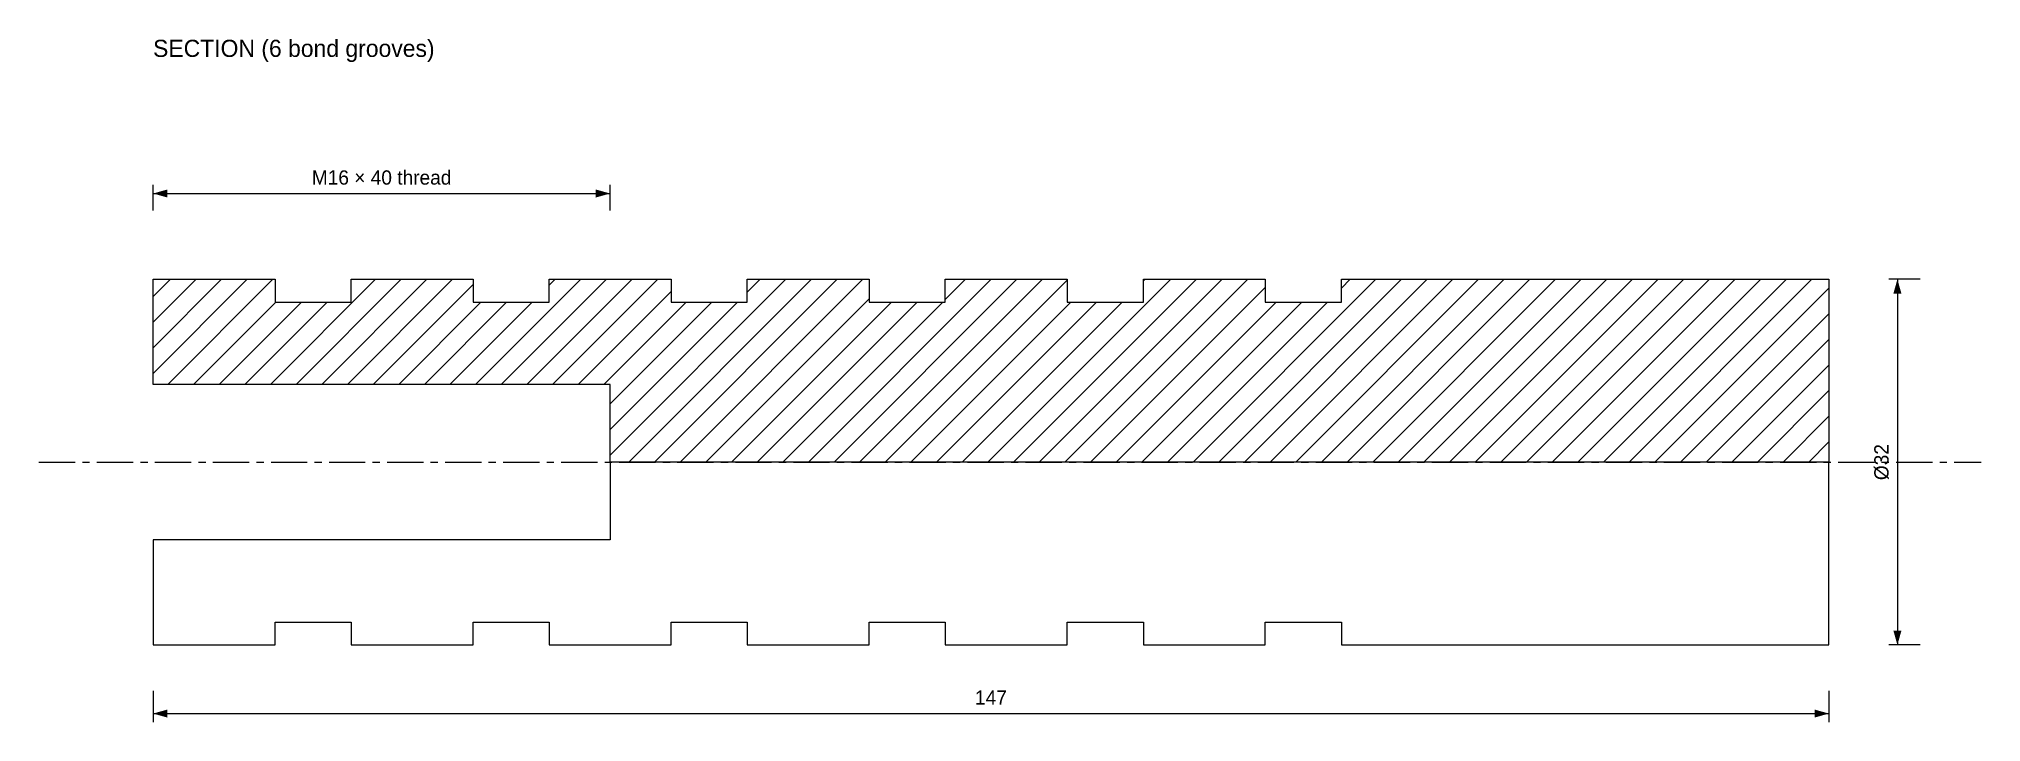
# Model space of a CAD drawing. Header units: millimetres. Extents: x 0 to 170, y -23 to 37.
import ezdxf
from ezdxf.enums import TextEntityAlignment as Align

# ---------------------------------------------------------------- set-up
doc = ezdxf.new("R2010")
doc.units = ezdxf.units.MM
doc.linetypes.add('CENTER', pattern=[5.08, 3.175, -0.635, 0.635, -0.635])
for name, color, linetype in [('CENTER', 1, 'CENTER'), ('DIM', 3, 'Continuous'), ('HATCH', 9, 'Continuous'), ('OUTLINE', 7, 'Continuous'), ('TEXT', 3, 'Continuous')]:
    doc.layers.add(name, color=color, linetype=linetype)

msp = doc.modelspace()

# ---------------------------------------------------------------- hatches: boundary and pattern name
at = {"layer": 'DIM'}
for points in [[(10, 23.5), (11.25, 23.15), (11.25, 23.85)], [(50, 23.5), (48.75, 23.85), (48.75, 23.15)], [(162.67, 16), (162.32, 14.75), (163.02, 14.75)], [(162.67, -16), (163.02, -14.75), (162.32, -14.75)], [(10, -22), (11.25, -22.35), (11.25, -21.65)], [(156.67, -22), (155.42, -21.65), (155.42, -22.35)]]:
    msp.add_hatch(color=7, dxfattribs=at).paths.add_polyline_path(points)
at = {"layer": 'HATCH'}
h = msp.add_hatch(dxfattribs=at)
h.set_pattern_fill('ANSI31', scale=0.5)
h.paths.add_polyline_path([(10, 6.8), (10, 16), (20.67, 16), (20.67, 14), (27.33, 14), (27.33, 16), (38, 16), (38, 14), (44.67, 14), (44.67, 16), (55.33, 16), (55.33, 14), (62, 14), (62, 16), (72.67, 16), (72.67, 14), (79.33, 14), (79.33, 16), (90, 16), (90, 14), (96.67, 14), (96.67, 16), (107.33, 16), (107.33, 14), (114, 14), (114, 16), (156.67, 16), (156.67, 0), (50, 0), (50, 6.8)])

# ---------------------------------------------------------------- linework, layer by layer
at = {"layer": 'CENTER'}
msp.add_line((0, 0), (170, 0), dxfattribs=at)
at = {"layer": 'DIM'}
for p, q in [((10, 22), (10, 24.25)), ((50, 22), (50, 24.25)), ((10, 23.5), (50, 23.5)), ((164.67, 16), (161.92, 16)), ((162.67, 16), (162.67, -16)), ((164.67, -16), (161.92, -16)), ((10, -20), (10, -22.75)), ((156.67, -20), (156.67, -22.75)), ((10, -22), (156.67, -22))]:
    msp.add_line(p, q, dxfattribs=at)
at = {"layer": 'OUTLINE'}
for points in [[(10, 6.8), (10, 16), (20.67, 16), (20.67, 14), (27.33, 14), (27.33, 16), (38, 16), (38, 14), (44.67, 14), (44.67, 16), (55.33, 16), (55.33, 14), (62, 14), (62, 16), (72.67, 16), (72.67, 14), (79.33, 14), (79.33, 16), (90, 16), (90, 14), (96.67, 14), (96.67, 16), (107.33, 16), (107.33, 14), (114, 14), (114, 16), (156.67, 16), (156.67, 0), (50, 0), (50, 6.8)], [(10, -6.8), (10, -16), (20.67, -16), (20.67, -14), (27.33, -14), (27.33, -16), (38, -16), (38, -14), (44.67, -14), (44.67, -16), (55.33, -16), (55.33, -14), (62, -14), (62, -16), (72.67, -16), (72.67, -14), (79.33, -14), (79.33, -16), (90, -16), (90, -14), (96.67, -14), (96.67, -16), (107.33, -16), (107.33, -14), (114, -14), (114, -16), (156.67, -16), (156.67, 0), (50, 0), (50, -6.8)]]:
    msp.add_lwpolyline(points, close=True, dxfattribs=at)

# ---------------------------------------------------------------- texts
at = {"layer": 'DIM'}
for s, p in [('M16 × 40 thread', (30, 23.9)), ('147', (83.33, -21.6))]:
    msp.add_text(s, height=1.25, dxfattribs=at).set_placement(p, align=Align.BOTTOM_CENTER)
msp.add_text('Ø32', height=1.25, rotation=90, dxfattribs=at).set_placement((162.27, 0), align=Align.BOTTOM_CENTER)
at = {"layer": 'TEXT'}
msp.add_text('SECTION (6 bond grooves)', height=1.5, dxfattribs=at).set_placement((10, 35), align=Align.BOTTOM_LEFT)

doc.saveas('drawing.dxf')
